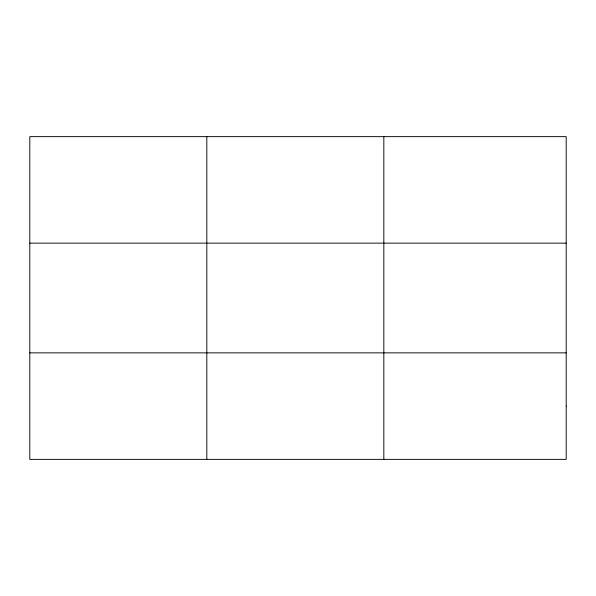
<?xml version="1.0" encoding="UTF-8"?>
<svg xmlns="http://www.w3.org/2000/svg" width="596" height="596" viewBox="0 0 596 596"><rect width="100%" height="100%" fill="white"/><g stroke="black" fill="none" stroke-linecap="round" stroke-linejoin="round"><path stroke-width="0.89" d="M206.812 459.36L206.812 136.64M383.824 459.36L383.824 136.64M29.8 243.138L566.2 243.138M29.8 352.862L566.2 352.862M566.2 406.114L566.2 459.36L29.8 459.36L29.8 136.64L566.2 136.64L566.2 406.114"/></g></svg>
